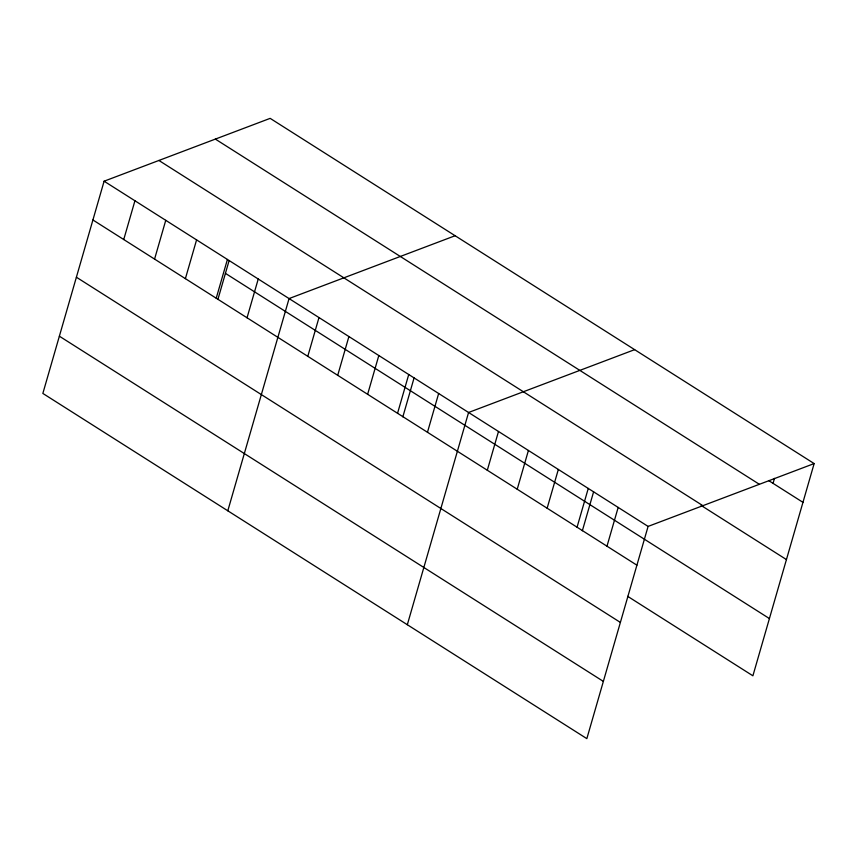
<?xml version="1.0" encoding="UTF-8"?>
<svg xmlns="http://www.w3.org/2000/svg" width="857" height="857" viewBox="0 0 857 857"><rect width="100%" height="100%" fill="white"/><g stroke="black" fill="none" stroke-linecap="round" stroke-linejoin="round"><path stroke-width="1.29" d="M814.15 463.573L270.159 118.362L104.104 181.202L42.85 393.427L586.841 738.638L648.096 526.412L814.15 463.573L752.896 675.798L627.678 596.333M123.74 239.531L134.935 200.763M154.571 259.093L165.755 220.324M185.391 278.654L196.585 239.885M216.221 298.215L227.416 259.446M217.882 299.479L229.13 260.528M247.041 317.786L258.236 279.007M227.801 510.804L289.066 298.568L455.121 235.729M307.792 356.33L318.986 317.561M337.712 375.312L348.906 336.544M367.632 394.306L378.815 355.526M397.552 413.288L408.735 374.52M402.844 416.856L414.081 377.905M427.472 432.271L438.655 393.502M407.321 624.721L468.575 412.485L634.63 349.656M487.312 470.247L498.495 431.478M517.221 489.229L528.415 450.461M547.141 508.222L558.336 469.454M577.061 527.205L588.256 488.436M582.353 530.772L593.601 491.822M606.981 546.198L618.176 507.419M773.035 483.359L774.482 478.356M768.611 480.541L802.955 502.341M215.364 139.102L759.356 484.301M158.909 160.463L702.89 505.673M701.112 505.437L786.437 559.578M104.104 181.202L648.096 526.412M225.423 273.351L769.415 618.561M92.92 219.97L636.901 565.181M76.391 277.218L620.382 622.418M59.369 336.19L603.36 681.401"/></g></svg>
